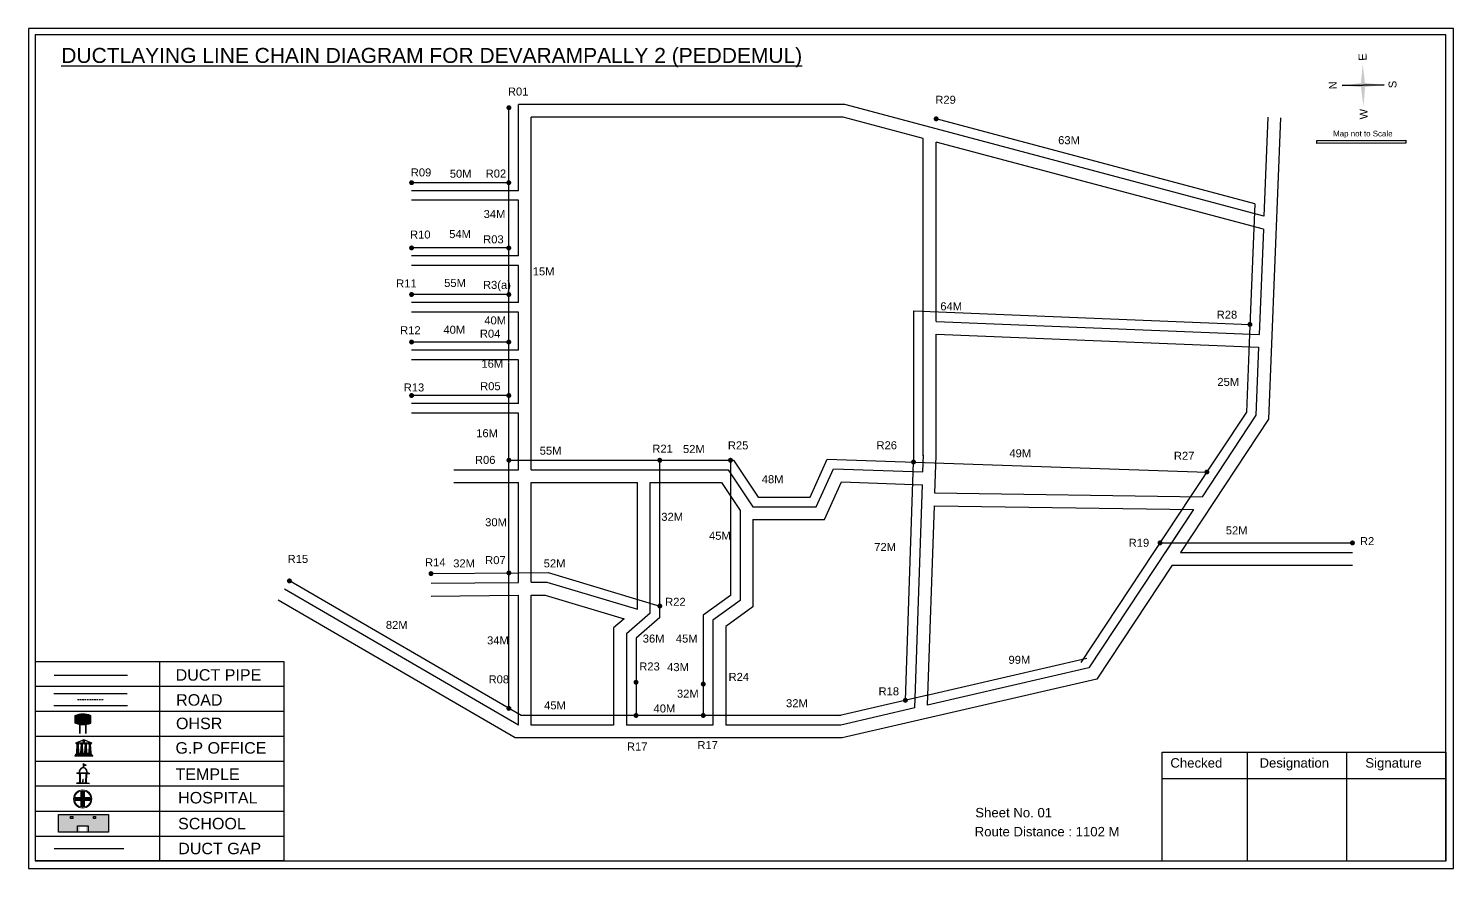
# Model space of a CAD drawing. Header units: inches. Extents: x -117 to 51867, y -12715 to 3423.
# Drawn here: x 20770 to 21660, y -9929 to -9404 of the extents above; entities that cross this region are included whole.
import ezdxf

# ---------------------------------------------------------------- set-up
doc = ezdxf.new("R2010")
doc.units = ezdxf.units.IN
doc.header["$MEASUREMENT"] = 0
doc.linetypes.add('DASHEDX2', pattern=[1.5, 1, -0.5])
for name, color, linetype in [('LANDMARK', 7, 'Continuous'), ('OHT', 7, 'Continuous'), ('pipe', 5, 'Continuous')]:
    doc.layers.add(name, color=color, linetype=linetype)
doc.styles.get("Standard").update_dxf_attribs({"font": 'arial.ttf'})

# ---------------------------------------------------------------- blocks, each defined once
blk = doc.blocks.new('OHT')
at = {"linetype": 'Continuous', "lineweight": 0, "true_color": 0x0ffffc}
blk.add_hatch(color=4, dxfattribs=at).paths.add_polyline_path([(0.012, 1), (0, 1, 0.101323), (-0.4, 0.916), (-0.4, 0.525, 0.194075), (0.399, 0.521), (0.399, 0.921, 0.097877)])
at = {"color": 4, "linetype": 'Continuous', "lineweight": 0, "true_color": 0x0ffffc, "flags": 128}
for points in [[(-0.4, 0.525), (-0.4, 0.916)], [(0.399, 0.521), (0.399, 0.921)]]:
    blk.add_lwpolyline(points, dxfattribs=at)
at = {"color": 4, "linetype": 'Continuous', "lineweight": 0, "true_color": 0x0ffffc, "const_width": 0.075, "flags": 128}
for points in [[(-0.15, 0), (-0.15, 0.475)], [(0.15, 0), (0.15, 0.473)]]:
    blk.add_lwpolyline(points, dxfattribs=at)
at = {"color": 4, "linetype": 'Continuous', "lineweight": 0, "true_color": 0x0ffffc}
for centre, radius, start, end in [((0.006, -0.019), 1.019, 67.31091, 113.47108), ((0.004, 1.513), 1.068, 247.76824, 291.70073)]:
    blk.add_arc(centre, radius, start, end, dxfattribs=at)
blk = doc.blocks.new('Government_Office')
at = {"linetype": 'Continuous', "lineweight": 0, "true_color": 0xff0000}
h = blk.add_hatch(color=1, dxfattribs=at)
h.paths.add_polyline_path([(0.44, 0.72), (0.45, 0.75), (0, 0.93), (-0.45, 0.75), (-0.44, 0.72)])
h.paths.add_polyline_path([(0.355, 0.75), (-0.355, 0.75), (0, 0.9)], flags=16)
h.paths.add_polyline_path([(0, 0.778, -1), (0, 0.872, -1)], flags=0)
h = blk.add_hatch(color=1, dxfattribs=at)
edge = h.paths.add_edge_path()
edge.add_arc((0, 0.825), 0.0467, 90, 270)
edge.add_arc((0, 0.825), 0.0467, 270, 450)
for points in [[(-0.5, 0.05), (0.5, 0.05), (0.5, 0), (-0.5, 0)], [(-0.45, 0.075), (-0.45, 0.12), (0.45, 0.12), (0.45, 0.075)], [(-0.4, 0.14), (-0.4, 0.18), (0.4, 0.18), (0.4, 0.14)]]:
    blk.add_hatch(color=1, dxfattribs=at).paths.add_polyline_path(points)
h = blk.add_hatch(color=1, dxfattribs=at)
edge = h.paths.add_edge_path()
edge.add_line((-0.27, 0.195), (-0.295, 0.675))
edge.add_line((-0.295, 0.675), (-0.29, 0.675))
edge.add_arc((-0.278, 0.688), 0.0176, 225.30401, 441.56588)
edge.add_line((-0.275, 0.705), (-0.395, 0.705))
edge.add_arc((-0.392, 0.688), 0.0176, 98.43412, 314.69599)
edge.add_line((-0.38, 0.675), (-0.375, 0.675))
edge.add_line((-0.375, 0.675), (-0.4, 0.195))
edge.add_line((-0.4, 0.195), (-0.27, 0.195))
h = blk.add_hatch(color=1, dxfattribs=at)
edge = h.paths.add_edge_path()
edge.add_line((-0.047, 0.195), (-0.072, 0.675))
edge.add_line((-0.072, 0.675), (-0.067, 0.675))
edge.add_arc((-0.054, 0.688), 0.0176, 225.30401, 441.56588)
edge.add_line((-0.052, 0.705), (-0.172, 0.705))
edge.add_arc((-0.169, 0.688), 0.0176, 98.43412, 314.69599)
edge.add_line((-0.157, 0.675), (-0.152, 0.675))
edge.add_line((-0.152, 0.675), (-0.177, 0.195))
edge.add_line((-0.177, 0.195), (-0.047, 0.195))
h = blk.add_hatch(color=1, dxfattribs=at)
edge = h.paths.add_edge_path()
edge.add_line((0.177, 0.195), (0.152, 0.675))
edge.add_line((0.152, 0.675), (0.157, 0.675))
edge.add_arc((0.169, 0.688), 0.0176, 225.30401, 441.56588)
edge.add_line((0.172, 0.705), (0.052, 0.705))
edge.add_arc((0.054, 0.688), 0.0176, 98.43412, 314.69599)
edge.add_line((0.067, 0.675), (0.072, 0.675))
edge.add_line((0.072, 0.675), (0.047, 0.195))
edge.add_line((0.047, 0.195), (0.177, 0.195))
h = blk.add_hatch(color=1, dxfattribs=at)
edge = h.paths.add_edge_path()
edge.add_line((0.4, 0.195), (0.375, 0.675))
edge.add_line((0.375, 0.675), (0.38, 0.675))
edge.add_arc((0.392, 0.688), 0.0176, 225.30401, 441.56588)
edge.add_line((0.395, 0.705), (0.275, 0.705))
edge.add_arc((0.278, 0.688), 0.0176, 98.43412, 314.69599)
edge.add_line((0.29, 0.675), (0.295, 0.675))
edge.add_line((0.295, 0.675), (0.27, 0.195))
edge.add_line((0.27, 0.195), (0.4, 0.195))
at = {"color": 1, "linetype": 'Continuous', "lineweight": 0, "true_color": 0xff0000, "flags": 128}
for points in [[(-0.45, 0.75), (-0.44, 0.72), (0.44, 0.72), (0.45, 0.75), (0, 0.93)], [(-0.355, 0.75), (0.355, 0.75), (0, 0.9)], [(-0.5, 0.05), (0.5, 0.05), (0.5, 0), (-0.5, 0)], [(-0.45, 0.075), (-0.45, 0.12), (0.45, 0.12), (0.45, 0.075)], [(-0.4, 0.14), (-0.4, 0.18), (0.4, 0.18), (0.4, 0.14)]]:
    blk.add_lwpolyline(points, close=True, dxfattribs=at)
for points in [[(0, 0.872, 1), (0, 0.778, 1)], [(-0.27, 0.195), (-0.295, 0.675), (-0.29, 0.675, 1.379694), (-0.275, 0.705), (-0.395, 0.705, 1.379694), (-0.38, 0.675), (-0.375, 0.675), (-0.4, 0.195)], [(-0.047, 0.195), (-0.072, 0.675), (-0.067, 0.675, 1.379694), (-0.052, 0.705), (-0.172, 0.705, 1.379694), (-0.157, 0.675), (-0.152, 0.675), (-0.177, 0.195)], [(0.177, 0.195), (0.152, 0.675), (0.157, 0.675, 1.379694), (0.172, 0.705), (0.052, 0.705, 1.379694), (0.067, 0.675), (0.072, 0.675), (0.047, 0.195)], [(0.4, 0.195), (0.375, 0.675), (0.38, 0.675, 1.379694), (0.395, 0.705), (0.275, 0.705, 1.379694), (0.29, 0.675), (0.295, 0.675), (0.27, 0.195)]]:
    blk.add_lwpolyline(points, format="xyb", close=True, dxfattribs=at)
blk = doc.blocks.new('Temple')
at = {"linetype": 'Continuous', "lineweight": 0, "true_color": 0xff0000}
h = blk.add_hatch(color=1, dxfattribs=at)
edge = h.paths.add_edge_path()
edge.add_line((0.175, 0.49), (0.225, 0.49))
edge.add_line((0.225, 0.49), (0.225, 0.497))
edge.add_line((0.225, 0.497), (0.307, 0.497))
edge.add_line((0.307, 0.497), (0.307, 0.533))
edge.add_line((0.307, 0.533), (0.257, 0.533))
edge.add_line((0.257, 0.533), (0.257, 0.54))
edge.add_line((0.257, 0.54), (0.2, 0.54))
edge.add_spline(control_points=[(0.2, 0.54), (0.2, 0.589), (0.19, 0.638), (0.142, 0.743), (0.092, 0.79), (0.027, 0.805), (0.02, 0.806), (0.012, 0.806)], knot_values=[4.712389, 4.712389, 4.712389, 4.712389, 5.278166, 5.278166, 6.117402, 6.117402, 6.223801, 6.223801, 6.223801, 6.223801], degree=3, periodic=0)
edge.add_line((0.012, 0.806), (0.012, 0.79))
edge.add_line((0.012, 0.79), (-0.012, 0.79))
edge.add_line((-0.012, 0.79), (-0.012, 0.806))
edge.add_spline(control_points=[(-0.012, 0.806), (-0.055, 0.802), (-0.096, 0.781), (-0.171, 0.699), (-0.197, 0.628), (-0.2, 0.55), (-0.2, 0.545), (-0.2, 0.54)], knot_values=[6.343965, 6.343965, 6.343965, 6.343965, 6.956638, 6.956638, 7.795874, 7.795874, 7.853982, 7.853982, 7.853982, 7.853982], degree=3, periodic=0)
edge.add_line((-0.2, 0.54), (-0.257, 0.54))
edge.add_line((-0.257, 0.54), (-0.257, 0.533))
edge.add_line((-0.257, 0.533), (-0.307, 0.533))
edge.add_line((-0.307, 0.533), (-0.307, 0.497))
edge.add_line((-0.307, 0.497), (-0.225, 0.497))
edge.add_line((-0.225, 0.497), (-0.225, 0.49))
edge.add_line((-0.225, 0.49), (-0.175, 0.49))
edge.add_line((-0.175, 0.49), (-0.175, 0.07))
edge.add_arc((-0.205, 0.07), 0.03, -90, 0, ccw=False)
edge.add_line((-0.205, 0.04), (-0.257, 0.04))
edge.add_line((-0.257, 0.04), (-0.257, 0.033))
edge.add_line((-0.257, 0.033), (-0.307, 0.033))
edge.add_line((-0.307, 0.033), (-0.307, 0))
edge.add_line((-0.307, 0), (0.307, 0))
edge.add_line((0.307, 0), (0.307, 0.033))
edge.add_line((0.307, 0.033), (0.257, 0.033))
edge.add_line((0.257, 0.033), (0.257, 0.04))
edge.add_line((0.257, 0.04), (0.205, 0.04))
edge.add_arc((0.205, 0.07), 0.03, 180, 270, ccw=False)
edge.add_line((0.175, 0.07), (0.175, 0.49))
h.paths.add_polyline_path([(0.125, 0.07, -0.414214), (0.095, 0.04), (0.05, 0.04), (0.05, 0.033), (-0.05, 0.033), (-0.05, 0.04), (-0.095, 0.04, -0.414214), (-0.125, 0.07), (-0.125, 0.497), (0.125, 0.497)], flags=16)
edge = h.paths.add_edge_path(flags=16)
edge.add_ellipse((0, 0.54), major_axis=(0, 0.242), ratio=0.722808, start_angle=270, end_angle=450, ccw=False)
edge.add_line((0.175, 0.54), (-0.175, 0.54))
h.paths.add_polyline_path([(0.012, 0.23), (0.012, 0.07), (-0.012, 0.07), (-0.012, 0.23)], flags=0)
h = blk.add_hatch(color=1, dxfattribs=at)
edge = h.paths.add_edge_path()
edge.add_line((0.012, 0.857), (0, 0.85))
edge.add_line((0, 0.85), (-0.003, 0.925))
edge.add_line((-0.003, 0.925), (-0.012, 0.925))
edge.add_line((-0.012, 0.925), (-0.012, 0.806))
edge.add_spline(control_points=[(-0.012, 0.806), (-0.004, 0.807), (0.004, 0.807), (0.012, 0.806)], knot_values=[6.223801, 6.223801, 6.223801, 6.223801, 6.343965, 6.343965, 6.343965, 6.343965], degree=3, periodic=0)
edge.add_line((0.012, 0.806), (0.012, 0.857))
h = blk.add_hatch(color=1, dxfattribs=at)
edge = h.paths.add_edge_path()
edge.add_line((0.012, 0.79), (0.012, 0.806))
edge.add_spline(control_points=[(0.012, 0.806), (0.004, 0.807), (-0.004, 0.807), (-0.012, 0.806)], knot_values=[6.223801, 6.223801, 6.223801, 6.223801, 6.343965, 6.343965, 6.343965, 6.343965], degree=3, periodic=0)
edge.add_line((-0.012, 0.806), (-0.012, 0.79))
edge.add_line((-0.012, 0.79), (0.012, 0.79))
at = {"linetype": 'Continuous', "lineweight": 0, "true_color": 0xe66000}
blk.add_hatch(color=32, dxfattribs=at).paths.add_polyline_path([(-0.006, 1), (0.147, 0.931), (0, 0.85)])
at = {"color": 1, "linetype": 'Continuous', "lineweight": 0, "true_color": 0xff0000, "flags": 128}
for points in [[(0.012, 0.925), (-0.012, 0.925), (-0.012, 0.79), (0.012, 0.79)], [(0.012, 0.23), (-0.012, 0.23), (-0.012, 0.07), (0.012, 0.07)]]:
    blk.add_lwpolyline(points, close=True, dxfattribs=at)
at = {"color": 32, "linetype": 'Continuous', "lineweight": 0, "true_color": 0xe66000, "flags": 128}
blk.add_lwpolyline([(-0.006, 1), (0.147, 0.931), (0, 0.85), (-0.006, 1)], dxfattribs=at)
at = {"color": 1, "linetype": 'Continuous', "lineweight": 0, "true_color": 0xff0000, "flags": 128}
blk.add_lwpolyline([(0.2, 0.54), (0.257, 0.54), (0.257, 0.533), (0.307, 0.533), (0.307, 0.497), (0.225, 0.497), (0.225, 0.49), (0.175, 0.49), (0.175, 0.07, 0.414214), (0.205, 0.04), (0.257, 0.04), (0.257, 0.033), (0.307, 0.033), (0.307, 0), (-0.307, 0), (-0.307, 0.033), (-0.257, 0.033), (-0.257, 0.04), (-0.205, 0.04, 0.414214), (-0.175, 0.07), (-0.175, 0.49), (-0.225, 0.49), (-0.225, 0.497), (-0.307, 0.497), (-0.307, 0.533), (-0.257, 0.533), (-0.257, 0.54), (-0.2, 0.54)], format="xyb", dxfattribs=at)
blk.add_lwpolyline([(-0.175, 0.54), (0.175, 0.54)], dxfattribs=at)
blk.add_lwpolyline([(0.125, 0.497), (0.125, 0.07, -0.414214), (0.095, 0.04), (0.05, 0.04), (0.05, 0.033), (-0.05, 0.033), (-0.05, 0.04), (-0.095, 0.04, -0.414214), (-0.125, 0.07), (-0.125, 0.497)], format="xyb", close=True, dxfattribs=at)
at = {"color": 1, "linetype": 'Continuous', "lineweight": 0, "true_color": 0xff0000}
blk.add_ellipse((0, 0.54), major_axis=(0, 0.242), ratio=0.722808, start_param=4.712389, end_param=7.853982, dxfattribs=at)
blk.add_open_spline([(0.2, 0.54), (0.2, 0.589), (0.19, 0.638), (0.142, 0.743), (0.092, 0.79), (-0.023, 0.816), (-0.085, 0.794), (-0.171, 0.699), (-0.197, 0.628), (-0.2, 0.55), (-0.2, 0.545), (-0.2, 0.54)], degree=3, knots=[4.712389, 4.712389, 4.712389, 4.712389, 5.278166, 5.278166, 6.117402, 6.117402, 6.956638, 6.956638, 7.795874, 7.795874, 7.853982, 7.853982, 7.853982, 7.853982], dxfattribs=at)
blk = doc.blocks.new('*U75')
at = {"color": 0, "linetype": 'DASHEDX2', "transparency": 16777216}
blk.add_line((-8.22, 0), (8.01, 0), dxfattribs=at)
blk = doc.blocks.new('Hospital')
at = {"linetype": 'Continuous', "lineweight": 0, "true_color": 0x000000}
h = blk.add_hatch(color=18, dxfattribs=at)
h.paths.add_polyline_path([(-0.5, 0, 1), (0.5, 0, 1)])
h.paths.add_polyline_path([(0.446, 0, -1), (-0.446, 0, -1)], flags=16)
at = {"linetype": 'Continuous', "true_color": 0xff0000}
blk.add_hatch(color=1, dxfattribs=at).paths.add_polyline_path([(-0.394, 0.08), (-0.08, 0.08), (-0.08, 0.394), (0.08, 0.394), (0.08, 0.08), (0.394, 0.08), (0.394, -0.08), (0.08, -0.08), (0.08, -0.394), (-0.08, -0.394), (-0.08, -0.08), (-0.394, -0.08)])
at = {"color": 1, "linetype": 'Continuous', "true_color": 0xff0000, "flags": 128}
blk.add_lwpolyline([(-0.394, 0.08), (-0.08, 0.08), (-0.08, 0.394), (0.08, 0.394), (0.08, 0.08), (0.394, 0.08), (0.394, -0.08), (0.08, -0.08), (0.08, -0.394), (-0.08, -0.394), (-0.08, -0.08), (-0.394, -0.08)], close=True, dxfattribs=at)
at = {"color": 18, "linetype": 'Continuous', "lineweight": 0, "true_color": 0x000000}
for radius in [0.5, 0.446]:
    blk.add_circle((0, 0), radius, dxfattribs=at)

msp = doc.modelspace()

# ---------------------------------------------------------------- hatches: boundary and pattern name
at = {"ltscale": 0.5}
h = msp.add_hatch(color=5, dxfattribs=at)
h.dxf.hatch_style = 1
h.paths.add_polyline_path([(21071.37, -9453.92, 1), (21068.25, -9453.92, 1)])
h = msp.add_hatch(color=5, dxfattribs=at)
h.dxf.hatch_style = 1
h.paths.add_polyline_path([(21338.25, -9460.87, 1), (21335.13, -9460.87, 1)])
at = {"true_color": 0x0093dd}
h = msp.add_hatch(color=142, dxfattribs=at)
h.dxf.hatch_style = 1
h.paths.add_polyline_path([(21574.49, -9474.35), (21574.5, -9476.19), (21630, -9476.07), (21630, -9474.22)])
at = {"ltscale": 0.5}
h = msp.add_hatch(color=5, dxfattribs=at)
h.dxf.hatch_style = 1
h.paths.add_polyline_path([(21010.57, -9500.72, 1), (21007.45, -9500.72, 1)])
h = msp.add_hatch(color=5, dxfattribs=at)
h.dxf.hatch_style = 1
h.paths.add_polyline_path([(21071.31, -9500.72, 1), (21068.19, -9500.72, 1)])
h = msp.add_hatch(color=5, dxfattribs=at)
h.dxf.hatch_style = 1
h.paths.add_polyline_path([(21010.57, -9541.47, 1), (21007.45, -9541.47, 1)])
h = msp.add_hatch(color=5, dxfattribs=at)
h.dxf.hatch_style = 1
h.paths.add_polyline_path([(21071.31, -9541.47, 1), (21068.19, -9541.47, 1)])
h = msp.add_hatch(color=5, dxfattribs=at)
h.dxf.hatch_style = 1
h.paths.add_polyline_path([(21010.57, -9570.56, 1), (21007.45, -9570.56, 1)])
h = msp.add_hatch(color=5, dxfattribs=at)
h.dxf.hatch_style = 1
h.paths.add_polyline_path([(21071.31, -9570.56, 1), (21068.19, -9570.56, 1)])
h = msp.add_hatch(color=5, dxfattribs=at)
h.dxf.hatch_style = 1
h.paths.add_polyline_path([(21534.27, -9589.25, 1), (21531.16, -9589.25, 1)])
h = msp.add_hatch(color=5, dxfattribs=at)
h.dxf.hatch_style = 1
h.paths.add_polyline_path([(21010.57, -9600.24, 1), (21007.45, -9600.24, 1)])
h = msp.add_hatch(color=5, dxfattribs=at)
h.dxf.hatch_style = 1
h.paths.add_polyline_path([(21071.31, -9600.24, 1), (21068.19, -9600.24, 1)])
h = msp.add_hatch(color=5, dxfattribs=at)
h.dxf.hatch_style = 1
h.paths.add_polyline_path([(21010.57, -9633.63, 1), (21007.45, -9633.63, 1)])
h = msp.add_hatch(color=5, dxfattribs=at)
h.dxf.hatch_style = 1
h.paths.add_polyline_path([(21071.31, -9633.63, 1), (21068.19, -9633.63, 1)])
h = msp.add_hatch(color=5, dxfattribs=at)
h.dxf.hatch_style = 1
h.paths.add_polyline_path([(21071.37, -9674.04, 1), (21068.25, -9674.04, 1)])
h = msp.add_hatch(color=5, dxfattribs=at)
h.dxf.hatch_style = 1
h.paths.add_polyline_path([(21165.64, -9674.04, 1), (21162.52, -9674.04, 1)])
h = msp.add_hatch(color=5, dxfattribs=at)
h.dxf.hatch_style = 1
h.paths.add_polyline_path([(21209.8, -9674.04, 1), (21206.68, -9674.04, 1)])
h = msp.add_hatch(color=5, dxfattribs=at)
h.dxf.hatch_style = 1
h.paths.add_polyline_path([(21324.11, -9675.15, 1), (21320.99, -9675.15, 1)])
h = msp.add_hatch(color=5, dxfattribs=at)
h.dxf.hatch_style = 1
h.paths.add_polyline_path([(21507.36, -9681.39, 1), (21504.24, -9681.39, 1)])
h = msp.add_hatch(color=5, dxfattribs=at)
h.dxf.hatch_style = 1
h.paths.add_polyline_path([(21478.08, -9725.65, 1), (21474.96, -9725.65, 1)])
h = msp.add_hatch(color=5, dxfattribs=at)
h.dxf.hatch_style = 1
h.paths.add_polyline_path([(21598.3, -9725.65, 1), (21595.18, -9725.65, 1)])
h = msp.add_hatch(color=5, dxfattribs=at)
h.dxf.hatch_style = 1
h.paths.add_polyline_path([(21022.7, -9744.84, 1), (21019.58, -9744.84, 1)])
h = msp.add_hatch(color=5, dxfattribs=at)
h.dxf.hatch_style = 1
h.paths.add_polyline_path([(21071.37, -9744.4, 1), (21068.25, -9744.4, 1)])
h = msp.add_hatch(color=5, dxfattribs=at)
h.dxf.hatch_style = 1
h.paths.add_polyline_path([(20934.29, -9749.38, 1), (20931.18, -9749.38, 1)])
h = msp.add_hatch(color=5, dxfattribs=at)
h.dxf.hatch_style = 1
h.paths.add_polyline_path([(21165.64, -9765.07, 1), (21162.52, -9765.07, 1)])
h = msp.add_hatch(color=5, dxfattribs=at)
h.dxf.hatch_style = 1
h.paths.add_polyline_path([(21150.79, -9812.67, 1), (21147.67, -9812.67, 1)])
h = msp.add_hatch(color=5, dxfattribs=at)
h.dxf.hatch_style = 1
h.paths.add_polyline_path([(21192.78, -9813.84, 1), (21189.66, -9813.84, 1)])
h = msp.add_hatch(color=5, dxfattribs=at)
h.dxf.hatch_style = 1
h.paths.add_polyline_path([(21319.04, -9823.94, 1), (21315.93, -9823.94, 1)])
h = msp.add_hatch(color=5, dxfattribs=at)
h.dxf.hatch_style = 1
h.paths.add_polyline_path([(21071.37, -9828.99, 1), (21068.25, -9828.99, 1)])
h = msp.add_hatch(color=5, dxfattribs=at)
h.dxf.hatch_style = 1
h.paths.add_polyline_path([(21150.79, -9833.41, 1), (21147.67, -9833.41, 1)])
h = msp.add_hatch(color=5, dxfattribs=at)
h.dxf.hatch_style = 1
h.paths.add_polyline_path([(21192.78, -9833.41, 1), (21189.66, -9833.41, 1)])
at = {"true_color": 0xc8c92d}
h = msp.add_hatch(color=52, dxfattribs=at)
h.dxf.hatch_style = 1
h.paths.add_polyline_path([(20794.69, -9895.28), (20788.52, -9895.28), (20788.52, -9906.37), (20794.69, -9906.37)])
h.paths.add_polyline_path([(20819.53, -9895.28), (20813.37, -9895.28), (20813.37, -9906.37), (20819.53, -9906.37)])
at = {"true_color": 0x293189}
h = msp.add_hatch(color=177, dxfattribs=at)
h.dxf.hatch_style = 1
h.paths.add_polyline_path([(20813.37, -9895.28), (20794.69, -9895.28), (20794.69, -9906.37), (20801.7, -9906.37), (20801.7, -9902.74), (20805.55, -9902.74), (20805.55, -9906.37), (20813.37, -9906.37)])
h.paths.add_polyline_path([(20797.35, -9897.75), (20795.98, -9897.75), (20795.98, -9896.49), (20797.35, -9896.49)], flags=16)
h.paths.add_polyline_path([(20810.23, -9897.75), (20810.23, -9896.49), (20811.6, -9896.49), (20811.6, -9897.75)], flags=16)

# ---------------------------------------------------------------- linework, layer by layer
for p, q in [((21616.56, -9439.64), (21590.26, -9440.11)), ((21590.26, -9440.11), (21616.56, -9439.64)), ((21616.56, -9439.64), (21590.26, -9440.11)), ((21603.44, -9439.87), (21616.56, -9439.64)), ((21279.6, -9451.87), (21075.81, -9451.87)), ((21075.81, -9505.75), (21075.81, -9451.87)), ((21541.43, -9521.64), (21279.6, -9451.87)), ((21075.81, -9505.75), (21075.81, -9453.92)), ((21278.55, -9459.87), (21083.81, -9459.87)), ((21083.81, -9680.04), (21083.81, -9459.87)), ((21328.69, -9473.23), (21278.55, -9459.87)), ((21543.9, -9459.87), (21541.43, -9521.64)), ((21551.9, -9460.19), (21544.35, -9648.47)), ((21328.69, -9671.22), (21328.69, -9473.23)), ((21541.1, -9529.83), (21336.69, -9475.36)), ((21336.69, -9587.4), (21336.69, -9475.36)), ((21075.81, -9505.75), (21009.07, -9505.75)), ((21075.81, -9511.75), (21009.07, -9511.75)), ((21069.81, -9511.75), (21069.81, -9511.75)), ((21075.81, -9524.45), (21075.81, -9511.75)), ((21075.81, -9546.51), (21075.81, -9511.75)), ((21075.81, -9546.51), (21075.81, -9532.45)), ((21541.1, -9529.83), (21538.47, -9595.48)), ((21075.81, -9546.51), (21009.07, -9546.51)), ((21075.81, -9552.51), (21009.07, -9552.51)), ((21075.81, -9560.57), (21075.81, -9552.51)), ((21075.81, -9575.6), (21075.81, -9552.51)), ((21075.81, -9575.6), (21075.81, -9568.57)), ((21075.81, -9575.6), (21075.81, -9568.57)), ((21075.81, -9575.6), (21009.07, -9575.6)), ((21075.81, -9581.6), (21009.07, -9581.6)), ((21075.81, -9605.28), (21075.81, -9581.6)), ((21075.81, -9605.28), (21075.81, -9581.6)), ((21075.81, -9605.28), (21075.81, -9581.6)), ((21336.69, -9587.4), (21538.47, -9595.48)), ((21336.69, -9671.22), (21336.69, -9595.4)), ((21336.69, -9595.4), (21538.15, -9603.48)), ((21538.15, -9603.48), (21536.45, -9645.92)), ((21075.81, -9605.28), (21009.07, -9605.28)), ((21075.81, -9611.28), (21009.07, -9611.28)), ((21075.81, -9638.66), (21075.81, -9611.28)), ((21075.81, -9613.3), (21075.81, -9613.3)), ((21075.81, -9638.66), (21075.81, -9613.3)), ((21075.81, -9638.66), (21009.07, -9638.66)), ((21075.81, -9632.32), (21075.81, -9632.32)), ((21075.81, -9644.66), (21009.07, -9644.66)), ((21075.81, -9674.04), (21075.81, -9644.66)), ((21075.81, -9680.04), (21075.81, -9646.66)), ((21544.35, -9648.47), (21489.33, -9731.65)), ((21536.45, -9645.92), (21502.79, -9696.81)), ((21328.34, -9681.35), (21328.7, -9670.95)), ((21335.9, -9694.48), (21336.69, -9671.22)), ((21035.5, -9680.04), (21075.81, -9680.04)), ((21083.81, -9680.04), (21206.88, -9680.04)), ((21206.88, -9680.04), (21222.24, -9703.05)), ((21261.84, -9703.05), (21272.48, -9679.45)), ((21272.48, -9679.45), (21328.34, -9681.35)), ((21035.5, -9688.04), (21075.81, -9688.04)), ((21075.81, -9750.35), (21075.81, -9688.04)), ((21083.81, -9750.28), (21083.81, -9688.04)), ((21083.81, -9688.04), (21150.08, -9688.04)), ((21150.08, -9767.14), (21150.08, -9688.04)), ((21158.08, -9769.53), (21158.08, -9688.04)), ((21158.08, -9688.04), (21202.6, -9688.04)), ((21202.6, -9688.04), (21214.24, -9705.48)), ((21267.01, -9711.05), (21277.57, -9687.63)), ((21277.57, -9687.63), (21328.07, -9689.34)), ((21323.32, -9828.75), (21328.07, -9689.34)), ((21331.39, -9826.89), (21335.63, -9702.48)), ((21335.63, -9702.48), (21497.55, -9704.74)), ((21335.74, -9694.48), (21502.79, -9696.81)), ((21214.24, -9705.48), (21214.24, -9761.57)), ((21222.24, -9703.05), (21261.84, -9703.05)), ((21222.24, -9711.05), (21222.24, -9765.67)), ((21222.24, -9711.05), (21267.01, -9711.05)), ((21497.55, -9704.74), (21432.1, -9803.69)), ((21497.55, -9704.74), (21479.74, -9731.65)), ((21484.27, -9724.81), (21484.27, -9724.81)), ((21489.33, -9731.65), (21596.74, -9731.65)), ((21484.04, -9739.65), (21437.01, -9810.77)), ((21472.89, -9742.02), (21472.89, -9742.02)), ((21484.04, -9739.65), (21596.74, -9739.65)), ((21075.81, -9839.41), (20929.72, -9754.57)), ((21021.19, -9750.84), (21075.81, -9750.35)), ((21083.81, -9750.28), (21093.51, -9750.19)), ((21093.51, -9750.19), (21150.08, -9767.14)), ((21073.66, -9847.41), (20925.7, -9761.49)), ((21021.26, -9758.84), (21075.81, -9758.35)), ((21075.81, -9839.41), (21075.81, -9758.35)), ((21083.81, -9758.28), (21092.37, -9758.2)), ((21083.81, -9839.41), (21083.81, -9758.28)), ((21092.37, -9758.2), (21141.86, -9773.02)), ((21214.24, -9761.57), (21197.22, -9773.81)), ((21141.86, -9773.02), (21135.23, -9778.78)), ((21158.08, -9769.53), (21143.23, -9782.43)), ((21222.24, -9765.67), (21205.22, -9777.91)), ((21135.23, -9778.78), (21135.23, -9839.41)), ((21143.23, -9782.43), (21143.23, -9839.41)), ((21197.22, -9773.81), (21197.22, -9839.41)), ((21205.22, -9777.91), (21205.22, -9839.41)), ((20773.84, -9799.84), (20773.84, -9923.06)), ((20851.61, -9799.84), (20851.61, -9924.27)), ((21432.1, -9803.69), (21331.39, -9826.89)), ((20929.37, -9815.4), (20773.84, -9815.4)), ((21437.01, -9810.77), (21277.97, -9847.41)), ((20785.49, -9819.69), (20831.38, -9819.69)), ((20929.37, -9830.95), (20773.84, -9830.95)), ((20785.49, -9827.21), (20831.62, -9827.21)), ((21323.32, -9828.75), (21277.06, -9839.41)), ((21135.23, -9839.41), (21083.81, -9839.41)), ((21197.22, -9839.41), (21143.23, -9839.41)), ((21277.06, -9839.41), (21205.22, -9839.41)), ((20929.37, -9846.5), (20773.84, -9846.5)), ((21277.97, -9847.41), (21073.66, -9847.41)), ((20929.37, -9862.06), (20773.84, -9862.06)), ((20929.37, -9877.61), (20773.84, -9877.61)), ((20773.84, -9893.16), (20929.37, -9893.16)), ((20773.84, -9908.72), (20929.37, -9908.72)), ((20773.83, -9923.29), (20773.83, -9924.25)), ((20773.84, -9923.06), (20773.84, -9924.27)), ((20929.37, -9924.27), (20773.84, -9924.27))]:
    msp.add_line(p, q)
at = {"color": 1}
msp.add_line((21590.26, -9440.11), (21603.42, -9439.87), dxfattribs=at)
at = {"color": 242, "true_color": 0xcd2027}
for p, q in [((21530.9, -9856.42), (21530.9, -9924.31)), ((21593.1, -9856.42), (21593.1, -9924.31)), ((21477.94, -9872.87), (21655.16, -9872.87))]:
    msp.add_line(p, q, dxfattribs=at)
for points in [[(20769.72, -9404.47), (20769.72, -9928.96), (21659.87, -9928.96), (21659.87, -9404.47)], [(20773.83, -9408.48), (20773.83, -9924.25), (21655.16, -9924.25), (21655.16, -9408.48)], [(20819.6, -9895.28), (20819.6, -9906.37), (20788.52, -9906.37), (20788.52, -9895.28)], [(20797.35, -9896.49), (20797.35, -9897.75), (20795.98, -9897.75), (20795.98, -9896.49)], [(20810.23, -9897.75), (20810.23, -9896.49), (20811.6, -9896.49), (20811.6, -9897.75)]]:
    msp.add_lwpolyline(points, close=True)
at = {"color": 142, "true_color": 0x0093dd}
msp.add_lwpolyline([(21630.01, -9476.07), (21574.5, -9476.19), (21574.49, -9474.35), (21630, -9474.22), (21630, -9476.07)], dxfattribs=at)
for points in [[(20929.37, -9924.27), (20929.37, -9799.84), (20773.84, -9799.84)], [(20800.36, -9906.37), (20800.36, -9902.27), (20806.89, -9902.27), (20806.89, -9906.37)]]:
    msp.add_lwpolyline(points)
at = {"color": 242, "true_color": 0xcd2027}
msp.add_lwpolyline([(21655.16, -9924.31), (21477.94, -9924.31), (21477.94, -9856.42), (21655.16, -9856.42)], close=True, dxfattribs=at)
for points in [[(21604.71, -9439.84), (21601.89, -9439.89), (21603.18, -9426.73)], [(21604.71, -9439.84), (21601.89, -9439.89), (21603.18, -9426.73)], [(21604.71, -9439.84), (21601.89, -9439.89), (21603.64, -9453.02)], [(21604.71, -9439.84), (21601.89, -9439.89), (21603.64, -9453.02)], [(21603.45, -9441.17), (21603.4, -9438.35), (21616.56, -9439.64)], [(21603.45, -9441.17), (21603.4, -9438.35), (21616.56, -9439.64)]]:
    msp.add_solid(points)
at = {"color": 1}
msp.add_solid([(21603.45, -9441.17), (21603.4, -9438.35), (21590.26, -9440.11)], dxfattribs=at)
msp.add_solid([(21603.45, -9441.17), (21603.4, -9438.35), (21590.26, -9440.11)], dxfattribs=at)
at = {"layer": 'OHT', "color": 5}
msp.add_line((20785.66, -9808.31), (20831.55, -9808.31), dxfattribs=at)
at = {"layer": 'OHT', "color": 1}
msp.add_line((20785.66, -9916.5), (20829.26, -9916.5), dxfattribs=at)
at = {"layer": 'pipe'}
for p, q in [((21069.81, -9524.45), (21069.81, -9453.92)), ((21535.73, -9513.91), (21336.69, -9460.87)), ((21069.81, -9500.75), (21009.07, -9500.75)), ((21535.73, -9513.91), (21532.47, -9595.24)), ((21069.81, -9568.57), (21069.81, -9524.45)), ((21069.81, -9541.51), (21009.07, -9541.51)), ((21069.81, -9612.82), (21069.81, -9568.57)), ((21069.81, -9570.6), (21009.07, -9570.6)), ((21322.69, -9675.15), (21322.69, -9580.83)), ((21322.69, -9580.83), (21532.71, -9589.25)), ((21532.47, -9595.24), (21530.52, -9644.01)), ((21069.81, -9600.28), (21009.07, -9600.28)), ((21069.81, -9638.66), (21069.81, -9613.3)), ((21069.81, -9633.66), (21009.07, -9633.66)), ((21069.81, -9688.04), (21069.81, -9638.66)), ((21530.52, -9644.01), (21495.66, -9696.71)), ((21069.81, -9674.04), (21210.09, -9674.04)), ((21164.08, -9772.27), (21164.08, -9674.04)), ((21208.24, -9674.04), (21208.24, -9758.49)), ((21210.09, -9674.04), (21225.45, -9697.05)), ((21257.96, -9697.05), (21268.66, -9673.31)), ((21268.66, -9673.31), (21505.8, -9681.39)), ((21317.48, -9823.94), (21322.55, -9675.15)), ((21069.81, -9744.4), (21069.81, -9688.04)), ((21225.45, -9697.05), (21257.96, -9697.05)), ((21495.66, -9696.71), (21427.09, -9800.38)), ((21476.52, -9725.65), (21596.74, -9725.65)), ((21021.14, -9744.84), (21075.81, -9744.35)), ((21069.81, -9828.99), (21069.81, -9744.4)), ((21075.81, -9744.35), (21094.36, -9744.18)), ((21094.36, -9744.18), (21164.08, -9765.07)), ((21077.43, -9833.41), (20932.73, -9749.38)), ((21208.24, -9758.49), (21191.22, -9770.74)), ((21164.08, -9772.27), (21149.23, -9785.16)), ((21191.22, -9770.74), (21191.22, -9833.41)), ((21149.23, -9785.16), (21149.23, -9833.41)), ((21430.75, -9797.84), (21330.05, -9821.05)), ((21331.6, -9820.69), (21275.71, -9833.57)), ((21135.23, -9833.41), (21077.43, -9833.41)), ((21205.22, -9833.41), (21135.23, -9833.41)), ((21277.06, -9833.41), (21205.22, -9833.41))]:
    msp.add_line(p, q, dxfattribs=at)

# ---------------------------------------------------------------- block references
at = {"linetype": 'DASHEDX2'}
msp.add_blockref('*U75', (20808.5, -9823.45), dxfattribs=at)
at = {"layer": 'LANDMARK'}
for name, p, xscale, yscale, zscale in [('Government_Office', (20804.25, -9858.91), 11.32114773247135, 11.32114773247135, 11.32114773247135), ('Hospital', (20803.57, -9885.57), 11.41772014427468, 11.41772014427468, 11.41772014427468)]:
    msp.add_blockref(name, p, dxfattribs=dict(at, xscale=xscale, yscale=yscale, zscale=zscale))
at = {"layer": 'LANDMARK', "xscale": 12.62452535729322, "yscale": 12.62452535729322, "zscale": 12.62452535729322, "rotation": 358.3713438591284}
msp.add_blockref('Temple', (20803.68, -9876.04), dxfattribs=at)
at = {"layer": 'OHT', "xscale": 12.45189723782068, "yscale": 12.45189723782068, "zscale": 12.45189723782068}
msp.add_blockref('OHT', (20803.66, -9844.81), dxfattribs=at)

# ---------------------------------------------------------------- texts
at = {"color": 242, "true_color": 0xcd2027}
msp.add_text('%%UDUCTLAYING LINE CHAIN DIAGRAM FOR DEVARAMPALLY 2 (PEDDEMUL)', height=9.375, dxfattribs=at).set_placement((20790.22, -9425.96))
for s, p in [('E', (21605.58, -9424.56)), ('N', (21587, -9442.4)), ('S', (21624.29, -9441.66)), ('W', (21606.23, -9461.15))]:
    msp.add_text(s, height=4.95, rotation=91.00631).set_placement(p)
for s, height, p in [('R01', 5, (21069.2, -9446.31)), ('R29', 5, (21336.17, -9451.45)), ('Map not to Scale', 3.5424, (21584.67, -9471.85)), ('63M', 5, (21412.91, -9476.7)), ('R09', 5, (21008.51, -9496.82)), ('50M', 5, (21032.89, -9497.63)), ('R02', 5, (21055.29, -9497.52)), ('34M', 5, (21054.03, -9522.8)), ('R10', 5, (21008.04, -9535.62)), ('54M', 5, (21032.52, -9535.32)), ('R03', 5, (21053.73, -9538.6)), ('15M', 5, (21084.7, -9558.63)), ('R11', 5, (20999.37, -9566.15)), ('55M', 5, (21029.37, -9565.84)), ('R3(a)', 5, (21053.62, -9567.05)), ('64M', 5, (21339.3, -9580.42)), ('40M', 5, (21054.45, -9589.23)), ('R28', 5, (21511.94, -9585.64)), ('R12', 5, (21001.86, -9595.37)), ('40M', 5, (21028.92, -9595.06)), ('R04', 5, (21051.69, -9597.52)), ('16M', 5, (21052.62, -9616.27)), ('R13', 5, (21004.11, -9631.09)), ('R05', 5, (21051.82, -9630.3)), ('25M', 5, (21512.36, -9627.62)), ('16M', 5, (21049.4, -9659.67)), ('55M', 5, (21089.05, -9670.55)), ('R21', 5, (21159.4, -9669.33)), ('52M', 5, (21178.54, -9669.55)), ('R25', 5, (21206.6, -9667.27)), ('R26', 5, (21299.44, -9667.19)), ('R06', 5, (21048.6, -9676.32)), ('49M', 5, (21382.43, -9672.19)), ('R27', 5, (21485.21, -9673.77)), ('48M', 5, (21227.77, -9688.38)), ('30M', 5, (21054.99, -9715.26)), ('32M', 5, (21165.02, -9711.88)), ('45M', 5, (21194.81, -9723.71)), ('52M', 5, (21517.62, -9720.34)), ('72M', 5, (21298.02, -9730.71)), ('R19', 5, (21456.95, -9728.07)), ('R2', 5, (21601.43, -9727.05)), ('R15', 5, (20931.59, -9738.16)), ('R14', 5, (21017.41, -9740.27)), ('32M', 5, (21035.02, -9740.95)), ('R07', 5, (21054.99, -9738.92)), ('52M', 5, (21091.55, -9740.95)), ('R22', 5, (21167.39, -9764.95)), ('82M', 5, (20992.96, -9779.38)), ('34M', 5, (21056.17, -9789.02)), ('36M', 5, (21153.42, -9787.89)), ('45M', 5, (21174.12, -9787.89)), ('R23', 5, (21151.24, -9805.29)), ('99M', 5, (21381.91, -9801.16)), ('DUCT PIPE', 7.178, (20861.65, -9811.69)), ('R08', 5, (21057.12, -9813.36)), ('43M', 5, (21168.67, -9805.73)), ('R24', 5, (21207.03, -9811.82)), ('32M', 5, (21174.78, -9822.31)), ('R18', 5, (21300.72, -9820.83)), ('ROAD ', 7.178, (20861.95, -9827.3)), ('45M', 5, (21091.81, -9829.6)), ('40M', 5, (21160.16, -9831.54)), ('32M', 5, (21242.94, -9828.26)), ('OHSR', 7.178, (20861.86, -9841.96)), ('G.P OFFICE', 7.178, (20861.53, -9857.26)), ('R17', 5, (21143.55, -9855.29)), ('R17', 5, (21187.54, -9854.4)), ('Checked', 5.886, (21483.01, -9865.97)), ('Designation', 5.886, (21538.7, -9865.97)), ('Signature', 5.886, (21604.8, -9865.97)), ('TEMPLE', 7.178, (20861.53, -9873.67)), ('HOSPITAL', 7.178, (20863.2, -9888.35)), ('SCHOOL', 7.178, (20863.15, -9904.52)), ('Sheet No. 01', 5.886, (21361.14, -9897.03)), ('Route Distance : 1102 M', 5.886, (21360.77, -9908.9)), ('DUCT GAP', 7.178, (20863.25, -9920.07))]:
    msp.add_text(s, height=height).set_placement(p)

doc.saveas('drawing.dxf')
